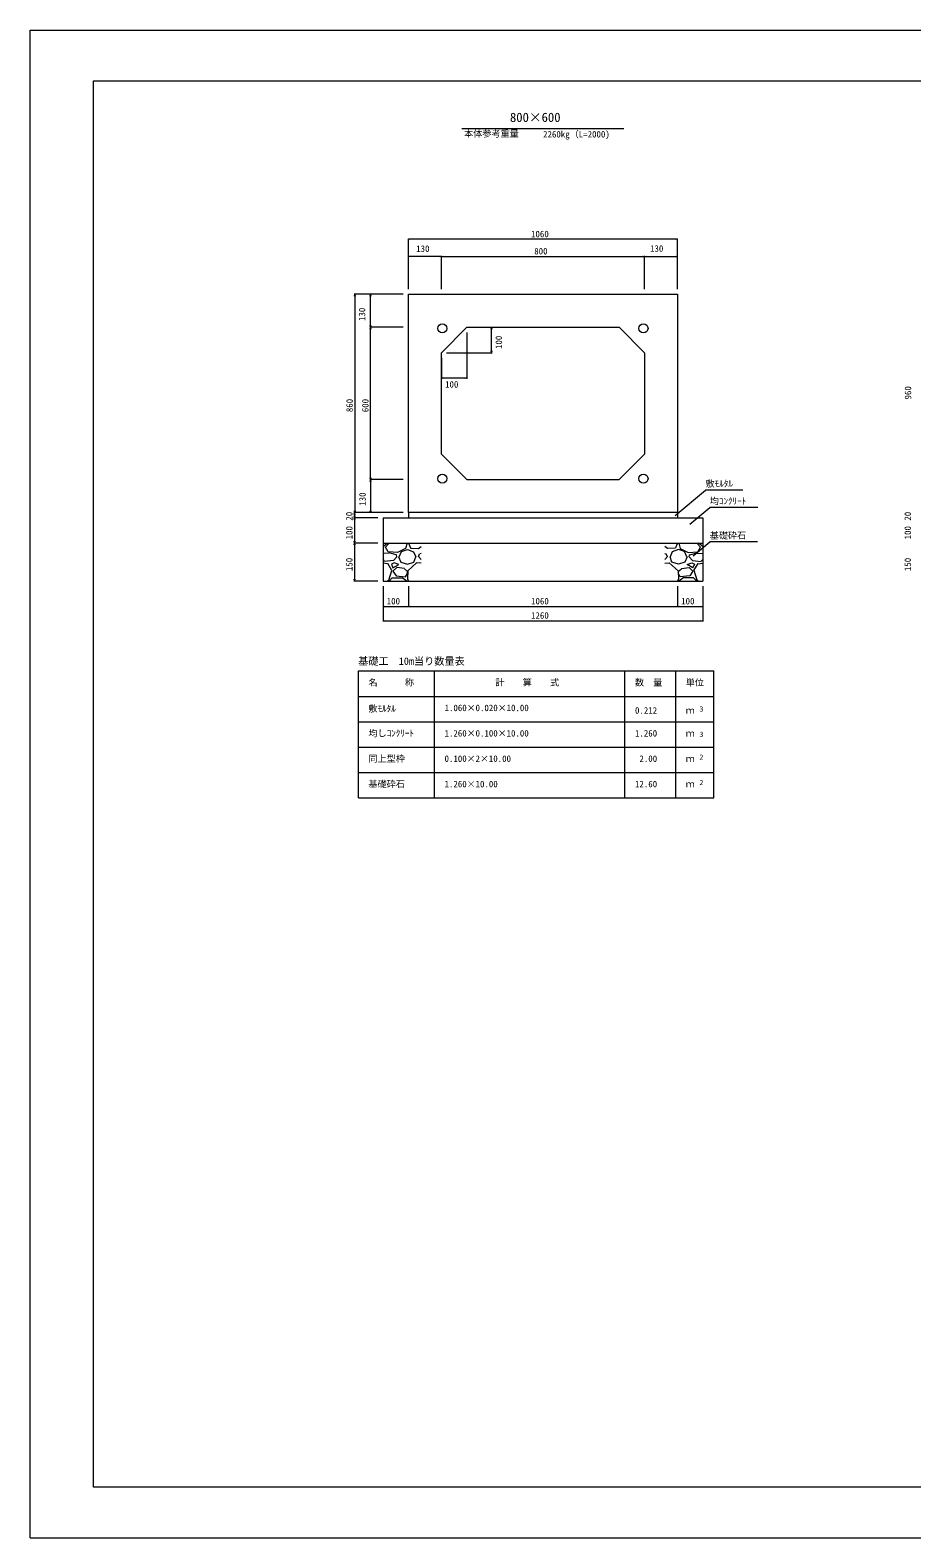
# Model space of a CAD drawing. Units: millimetres on the paper, with parts at other scales. Extents: x 0 to 841, y 0 to 594.
# Drawn here: x 0 to 347, y 0 to 594 of the extents above; entities that cross this region are included whole.
import ezdxf
from ezdxf.enums import TextEntityAlignment as Align

# ---------------------------------------------------------------- set-up
doc = ezdxf.new("R2010")
doc.units = ezdxf.units.MM
for name, color, linetype, lineweight in [('D-STR-DIM（寸法）', 7, 'Continuous', 18), ('D-STR-HTXT（旗揚げ）', 4, 'Continuous', 18), ('D-STR-STRn（構造物）', 7, 'Continuous', 18), ('D-STR（構造物外形線）', 1, 'Continuous', 18), ('D-TTL(外枠）', 2, 'Continuous', 18), ('DEFPOINTS_2', 8, 'Continuous', 18)]:
    doc.layers.add(name, color=color, linetype=linetype, lineweight=lineweight)
doc.layers.add('D-STR-TXT（文字）', color=7, linetype='Continuous')
doc.styles.add('ＭＳ ゴシック', font='')
doc.styles.get('ＭＳ ゴシック').set_extended_font_data('MS Gothic')

msp = doc.modelspace()

# ---------------------------------------------------------------- linework, layer by layer
at = {"layer": 'D-STR-DIM（寸法）'}
for p, q in [((149.017, 491.924), (149.017, 511.845)), ((149.017, 511.595), (149.767, 511.72)), ((149.017, 511.595), (149.117, 511.595)), ((149.767, 511.47), (149.017, 511.595)), ((254.917, 511.595), (149.117, 511.595)), ((254.267, 511.72), (255.017, 511.595)), ((255.017, 511.595), (254.267, 511.47)), ((255.017, 511.595), (254.917, 511.595)), ((255.017, 491.924), (255.017, 511.845)), ((149.017, 491.924), (149.017, 505.064)), ((149.017, 504.814), (149.767, 504.939)), ((161.267, 504.939), (162.017, 504.814)), ((162.017, 491.924), (162.017, 505.064)), ((162.017, 491.924), (162.017, 505.064)), ((162.017, 504.814), (162.767, 504.939)), ((241.267, 504.939), (242.017, 504.814)), ((242.017, 491.924), (242.017, 505.064)), ((242.017, 491.924), (242.017, 505.064)), ((242.017, 504.814), (242.767, 504.939)), ((254.267, 504.939), (255.017, 504.814)), ((255.017, 491.924), (255.017, 505.064)), ((149.017, 504.814), (149.117, 504.814)), ((149.767, 504.689), (149.017, 504.814)), ((161.917, 504.814), (149.117, 504.814)), ((162.017, 504.814), (161.267, 504.689)), ((162.017, 504.814), (161.917, 504.814)), ((162.017, 504.814), (162.117, 504.814)), ((162.767, 504.689), (162.017, 504.814)), ((162.117, 504.814), (241.917, 504.814)), ((242.017, 504.814), (241.267, 504.689)), ((242.017, 504.814), (241.917, 504.814)), ((242.017, 504.814), (242.117, 504.814)), ((242.767, 504.689), (242.017, 504.814)), ((242.117, 504.814), (254.917, 504.814)), ((255.017, 504.814), (254.267, 504.689)), ((255.017, 504.814), (254.917, 504.814)), ((147.017, 489.924), (127.681, 489.924)), ((127.806, 489.174), (127.931, 489.924)), ((127.931, 489.924), (127.931, 489.824)), ((127.931, 489.924), (128.056, 489.174)), ((127.931, 489.824), (127.931, 404.024)), ((147.017, 489.924), (133.877, 489.924)), ((134.002, 489.174), (134.127, 489.924)), ((134.127, 489.924), (134.127, 489.824)), ((134.127, 489.924), (134.252, 489.174)), ((134.127, 477.024), (134.127, 489.824)), ((147.017, 476.924), (133.877, 476.924)), ((147.017, 476.924), (133.877, 476.924)), ((134.127, 476.924), (134.002, 477.674)), ((134.002, 476.174), (134.127, 476.924)), ((134.252, 477.674), (134.127, 476.924)), ((134.127, 476.924), (134.127, 477.024)), ((134.127, 476.924), (134.127, 476.824)), ((134.127, 476.924), (134.252, 476.174)), ((134.127, 417.024), (134.127, 476.824)), ((174.017, 476.924), (182.019, 476.924)), ((181.644, 476.174), (181.769, 476.924)), ((181.769, 476.924), (181.769, 476.824)), ((181.769, 476.924), (181.894, 476.174)), ((181.769, 467.024), (181.769, 476.824)), ((172.017, 474.924), (172.017, 456.68)), ((162.017, 464.924), (162.017, 456.68)), ((164.017, 466.924), (182.019, 466.924)), ((181.769, 466.924), (181.644, 467.674)), ((181.894, 467.674), (181.769, 466.924)), ((181.769, 466.924), (181.769, 467.024)), ((162.017, 456.93), (162.767, 457.055)), ((162.017, 456.93), (162.117, 456.93)), ((162.767, 456.805), (162.017, 456.93)), ((171.917, 456.93), (162.117, 456.93)), ((171.267, 457.055), (172.017, 456.93)), ((172.017, 456.93), (171.267, 456.805)), ((172.017, 456.93), (171.917, 456.93)), ((147.017, 416.924), (133.877, 416.924)), ((147.017, 416.924), (133.877, 416.924)), ((134.127, 416.924), (134.002, 417.674)), ((134.002, 416.174), (134.127, 416.924)), ((134.252, 417.674), (134.127, 416.924)), ((134.127, 416.924), (134.127, 417.024)), ((134.127, 416.924), (134.127, 416.824)), ((134.127, 416.924), (134.252, 416.174)), ((134.127, 416.824), (134.127, 404.024)), ((147.017, 403.924), (127.564, 403.924)), ((147.017, 403.924), (127.681, 403.924)), ((127.689, 403.174), (127.814, 403.924)), ((127.931, 403.924), (127.806, 404.674)), ((127.814, 403.924), (127.814, 403.824)), ((127.814, 403.924), (127.939, 403.174)), ((128.056, 404.674), (127.931, 403.924)), ((127.931, 403.924), (127.931, 404.024)), ((147.017, 403.924), (133.877, 403.924)), ((134.127, 403.924), (134.002, 404.674)), ((134.252, 404.674), (134.127, 403.924)), ((134.127, 403.924), (134.127, 404.024)), ((137.017, 401.924), (127.564, 401.924)), ((137.017, 401.924), (127.564, 401.924)), ((127.814, 401.924), (127.689, 402.674)), ((127.689, 401.174), (127.814, 401.924)), ((127.814, 403.824), (127.814, 402.024)), ((127.939, 402.674), (127.814, 401.924)), ((127.814, 401.924), (127.814, 402.024)), ((127.814, 401.924), (127.814, 401.824)), ((127.814, 401.924), (127.939, 401.174)), ((127.814, 401.824), (127.814, 392.024)), ((127.814, 391.924), (127.689, 392.674)), ((127.939, 392.674), (127.814, 391.924)), ((137.017, 391.924), (127.564, 391.924)), ((137.017, 391.924), (127.564, 391.924)), ((127.689, 391.174), (127.814, 391.924)), ((127.814, 391.924), (127.814, 392.024)), ((127.814, 391.924), (127.814, 391.824)), ((127.814, 391.924), (127.939, 391.174)), ((127.814, 391.824), (127.814, 377.024)), ((137.017, 376.924), (127.564, 376.924)), ((127.814, 376.924), (127.689, 377.674)), ((127.939, 377.674), (127.814, 376.924)), ((127.814, 376.924), (127.814, 377.024)), ((139.017, 374.924), (139.017, 361.051)), ((139.017, 374.924), (139.017, 366.674)), ((149.017, 374.924), (149.017, 366.674)), ((255.025, 374.924), (255.025, 366.674)), ((265.017, 374.924), (265.017, 366.674)), ((265.017, 374.924), (265.017, 361.051)), ((149.017, 372.924), (149.017, 366.674)), ((255.025, 372.924), (255.025, 366.674)), ((139.017, 366.924), (139.767, 367.049)), ((139.017, 366.924), (139.117, 366.924)), ((139.767, 366.799), (139.017, 366.924)), ((139.117, 366.924), (148.917, 366.924)), ((148.267, 367.049), (149.017, 366.924)), ((149.017, 366.924), (148.267, 366.799)), ((149.017, 366.924), (148.917, 366.924)), ((149.017, 366.924), (149.767, 367.049)), ((149.017, 366.924), (149.117, 366.924)), ((149.767, 366.799), (149.017, 366.924)), ((149.117, 366.924), (254.925, 366.924)), ((254.275, 367.049), (255.025, 366.924)), ((255.025, 366.924), (254.275, 366.799)), ((255.025, 366.924), (254.925, 366.924)), ((255.025, 366.924), (255.775, 367.049)), ((255.025, 366.924), (255.125, 366.924)), ((255.775, 366.799), (255.025, 366.924)), ((255.125, 366.924), (264.917, 366.924)), ((264.267, 367.049), (265.017, 366.924)), ((265.017, 366.924), (264.267, 366.799)), ((265.017, 366.924), (264.917, 366.924)), ((139.017, 361.301), (139.767, 361.426)), ((139.017, 361.301), (139.117, 361.301)), ((139.767, 361.176), (139.017, 361.301)), ((139.117, 361.301), (264.917, 361.301)), ((264.267, 361.426), (265.017, 361.301)), ((265.017, 361.301), (264.267, 361.176)), ((265.017, 361.301), (264.917, 361.301))]:
    msp.add_line(p, q, dxfattribs=at)
at = {"layer": 'D-STR-HTXT（旗揚げ）'}
for p, q in [((170.126, 555.27), (233.909, 555.27)), ((254.163, 402.784), (266.08, 412.797)), ((280.742, 412.797), (266.08, 412.797)), ((259.939, 399.364), (267.738, 405.917)), ((286.664, 405.917), (267.738, 405.917)), ((261.264, 386.922), (267.738, 392.361)), ((286.601, 392.361), (267.738, 392.361)), ((129.339, 341.53), (269.339, 341.53)), ((129.339, 291.53), (129.339, 341.53)), ((159.339, 291.53), (159.339, 341.53)), ((234.339, 291.53), (234.339, 341.53)), ((254.339, 309.53), (254.339, 341.53)), ((254.339, 291.53), (254.339, 341.53)), ((269.339, 291.53), (269.339, 341.53)), ((129.339, 331.53), (269.339, 331.53)), ((129.339, 321.53), (269.339, 321.53)), ((129.339, 311.53), (269.339, 311.53)), ((129.339, 301.53), (269.339, 301.53)), ((129.339, 291.53), (269.339, 291.53))]:
    msp.add_line(p, q, dxfattribs=at)
at = {"layer": 'D-STR-STRn（構造物）'}
for p, q in [((149.017, 403.924), (149.017, 401.924)), ((255.017, 403.924), (255.017, 401.924)), ((139.017, 401.924), (265.017, 401.924)), ((139.017, 401.924), (139.017, 376.924)), ((265.017, 401.924), (265.017, 376.924)), ((139.017, 391.924), (265.017, 391.924)), ((139.017, 390.619), (140.706, 391.924)), ((141.307, 388), (139.017, 387.759)), ((139.943, 390.267), (141.434, 391.924)), ((141.023, 388.459), (139.973, 390.259)), ((144.734, 388.198), (140.984, 388.498)), ((144.288, 387.275), (141.288, 388.025)), ((144.443, 386.517), (143.093, 385.017)), ((144.445, 386.507), (144.295, 387.257)), ((147.901, 389.806), (144.751, 388.156)), ((145.18, 386.521), (146.08, 384.421)), ((145.34, 386.516), (146.24, 388.616)), ((146.245, 388.617), (148.645, 389.367)), ((148.498, 391.916), (147.898, 389.816)), ((148.638, 389.366), (151.038, 388.466)), ((149.01, 391.924), (149.819, 390.002)), ((149.834, 389.959), (152.984, 389.809)), ((151.046, 388.463), (151.946, 386.513)), ((151.189, 384.424), (151.939, 386.524)), ((154.017, 385.444), (152.989, 386.566)), ((152.99, 386.521), (153.44, 387.721)), ((152.994, 389.828), (154.017, 390.619)), ((154.017, 387.759), (153.457, 387.7)), ((251.04, 389.828), (250.017, 390.619)), ((250.017, 387.759), (250.578, 387.7)), ((250.017, 385.444), (251.046, 386.566)), ((251.044, 386.521), (250.594, 387.721)), ((254.2, 389.959), (251.05, 389.809)), ((252.989, 388.463), (252.089, 386.513)), ((252.846, 384.424), (252.096, 386.524)), ((255.397, 389.366), (252.997, 388.466)), ((255.025, 391.924), (254.216, 390.002)), ((257.79, 388.617), (255.39, 389.367)), ((255.536, 391.916), (256.136, 389.816)), ((256.134, 389.806), (259.284, 388.156)), ((258.695, 386.516), (257.795, 388.616)), ((258.854, 386.521), (257.954, 384.421)), ((259.301, 388.198), (263.051, 388.498)), ((259.59, 386.507), (259.74, 387.257)), ((259.591, 386.517), (260.941, 385.017)), ((259.747, 387.275), (262.747, 388.025)), ((264.091, 390.267), (262.601, 391.924)), ((262.728, 388), (265.017, 387.759)), ((263.012, 388.459), (264.062, 390.259)), ((265.017, 390.619), (263.329, 391.924)), ((139.639, 384.766), (139.017, 385.444)), ((140.848, 383.802), (139.017, 383.954)), ((143.083, 385.026), (139.633, 384.726)), ((142.526, 381.126), (140.876, 383.826)), ((141.295, 377.362), (142.495, 381.112)), ((142.338, 383.667), (142.938, 382.167)), ((143.392, 384.111), (142.342, 383.661)), ((142.938, 382.17), (145.188, 383.52)), ((142.938, 380.822), (144.138, 379.022)), ((144.443, 382.317), (142.943, 380.817)), ((145.198, 383.52), (143.398, 384.12)), ((147.461, 381.875), (144.461, 382.325)), ((146.082, 384.406), (148.632, 383.656)), ((148.675, 380.786), (147.475, 381.836)), ((148.786, 380.975), (148.636, 377.825)), ((148.644, 379.917), (148.644, 380.817)), ((148.652, 383.658), (151.202, 384.408)), ((152.247, 384.116), (148.797, 380.966)), ((154.017, 383.954), (152.248, 384.102)), ((250.017, 383.954), (251.787, 384.102)), ((251.788, 384.116), (255.238, 380.966)), ((255.383, 383.658), (252.833, 384.408)), ((255.248, 380.975), (255.398, 377.825)), ((255.36, 380.786), (256.56, 381.836)), ((255.391, 379.917), (255.391, 380.817)), ((257.953, 384.406), (255.403, 383.656)), ((256.574, 381.875), (259.574, 382.325)), ((258.836, 383.52), (260.636, 384.12)), ((261.097, 382.17), (258.847, 383.52)), ((259.592, 382.317), (261.092, 380.817)), ((261.096, 380.822), (259.896, 379.022)), ((260.643, 384.111), (261.693, 383.661)), ((260.952, 385.026), (264.402, 384.726)), ((261.697, 383.667), (261.097, 382.167)), ((261.508, 381.126), (263.158, 383.826)), ((262.74, 377.362), (261.54, 381.112)), ((263.187, 383.802), (265.017, 383.954)), ((264.396, 384.766), (265.017, 385.444)), ((139.017, 376.924), (265.017, 376.924)), ((140.706, 376.924), (141.294, 377.378)), ((141.434, 376.924), (142.643, 378.267)), ((142.644, 378.267), (146.544, 378.267)), ((144.148, 379.01), (147.898, 378.56)), ((146.539, 378.302), (148.489, 376.952)), ((147.898, 378.569), (148.648, 379.919)), ((148.619, 377.852), (149.01, 376.924)), ((255.416, 377.852), (255.025, 376.924)), ((256.137, 378.569), (255.387, 379.919)), ((257.496, 378.302), (255.546, 376.952)), ((259.887, 379.01), (256.137, 378.56)), ((261.391, 378.267), (257.491, 378.267)), ((262.601, 376.924), (261.391, 378.267)), ((263.328, 376.924), (262.74, 377.378))]:
    msp.add_line(p, q, dxfattribs=at)
at = {"layer": 'D-STR（構造物外形線）'}
for p, q in [((149.017, 403.924), (149.017, 489.924)), ((149.017, 489.924), (255.017, 489.924)), ((255.017, 489.924), (255.017, 403.924)), ((162.017, 466.924), (172.017, 476.924)), ((172.017, 476.924), (232.017, 476.924)), ((232.017, 476.924), (242.017, 466.924)), ((162.017, 426.924), (162.017, 466.924)), ((242.017, 466.924), (242.017, 426.924)), ((162.017, 426.924), (172.017, 416.924)), ((232.017, 416.924), (242.017, 426.924)), ((172.017, 416.924), (232.017, 416.924)), ((255.017, 403.924), (149.017, 403.924))]:
    msp.add_line(p, q, dxfattribs=at)
for centre in [(162.421, 476.52), (241.614, 476.52), (162.421, 417.327), (241.614, 417.327)]:
    msp.add_circle(centre, 1.8, dxfattribs=at)
at = {"layer": 'D-TTL(外枠）'}
for p, q in [((25, 574), (820, 574)), ((25, 20), (25, 574)), ((820, 20), (25, 20))]:
    msp.add_line(p, q, dxfattribs=at)
at = {"layer": 'DEFPOINTS_2'}
for p, q in [((0, 0), (0, 594)), ((0, 594), (841, 594)), ((0, 0), (840, 0))]:
    msp.add_line(p, q, dxfattribs=at)

# ---------------------------------------------------------------- texts
at = {"layer": 'D-STR-DIM（寸法）', "style": 'ＭＳ ゴシック'}
for s, p in [('1060', (197.336, 511.645)), ('130', (152.091, 505.87)), ('800', (198.597, 504.864)), ('130', (244.221, 505.917)), ('100', (163.473, 452.389)), ('100', (140.473, 366.974)), ('1060', (197.34, 366.974)), ('100', (256.477, 366.974)), ('1260', (197.336, 361.351))]:
    msp.add_text(s, height=2.566, dxfattribs=at).set_placement(p, align=Align.BOTTOM_LEFT)
for s, p in [('130', (132.79, 479.419)), ('100', (186.649, 468.379)), ('960', (347.881, 448.486)), ('860', (127.881, 443.504)), ('600', (134.077, 443.477)), ('130', (132.987, 406.626)), ('20', (127.764, 400.761)), ('20', (347.764, 400.761)), ('100', (127.764, 393.379)), ('100', (347.764, 393.379)), ('150', (127.764, 380.879)), ('150', (347.764, 380.879))]:
    msp.add_text(s, height=2.566, rotation=90, dxfattribs=at).set_placement(p, align=Align.BOTTOM_LEFT)
at = {"layer": 'D-STR-TXT（文字）', "style": 'ＭＳ ゴシック'}
for s, height, p in [('800×600', 3.666, (189.022, 556.718)), ('本体参考重量', 2.566, (170.956, 551.203)), ('2260kg（L=2000)', 2.566, (202.076, 550.939)), ('敷ﾓﾙﾀﾙ', 2.566, (266.08, 413.297)), ('均ｺﾝｸﾘｰﾄ', 2.566, (267.738, 406.417)), ('基礎砕石', 2.566, (267.738, 392.861)), ('基礎工\u300010m当り数量表', 2.933, (129.229, 343.056)), ('名\u3000\u3000\u3000称', 2.566, (133.261, 334.933)), ('計\u3000\u3000算\u3000\u3000式', 2.566, (183.269, 334.933)), ('数\u3000量', 2.566, (238.261, 334.933)), ('単位', 2.566, (258.261, 334.933)), ('敷ﾓﾙﾀﾙ', 2.566, (133.261, 324.668)), ('1.060×0.020×10.00', 2.566, (163.261, 324.933)), ('0.212', 2.566, (238.288, 323.933)), ('3', 2.053, (263.664, 324.938)), ('ｍ', 2.566, (258.261, 323.933)), ('均しｺﾝｸﾘｰﾄ', 2.566, (133.261, 314.933)), ('1.260×0.100×10.00', 2.566, (163.261, 314.933)), ('1.260', 2.566, (238.288, 314.933)), ('ｍ', 2.566, (258.261, 314.933)), ('3', 2.053, (263.664, 314.938)), ('同上型枠', 2.566, (133.261, 304.933)), ('0.100×2×10.00', 2.566, (163.261, 304.933)), (' 2.00', 2.566, (238.288, 304.933)), ('ｍ', 2.566, (258.261, 304.933)), ('2', 2.053, (263.664, 305.938)), ('基礎砕石', 2.566, (133.261, 294.933)), ('1.260×10.00', 2.566, (163.261, 294.933)), ('12.60', 2.566, (238.288, 294.933)), ('ｍ', 2.566, (258.261, 294.933)), ('2', 2.053, (263.664, 295.938))]:
    msp.add_text(s, height=height, dxfattribs=at).set_placement(p, align=Align.BOTTOM_LEFT)

doc.saveas('drawing.dxf')
